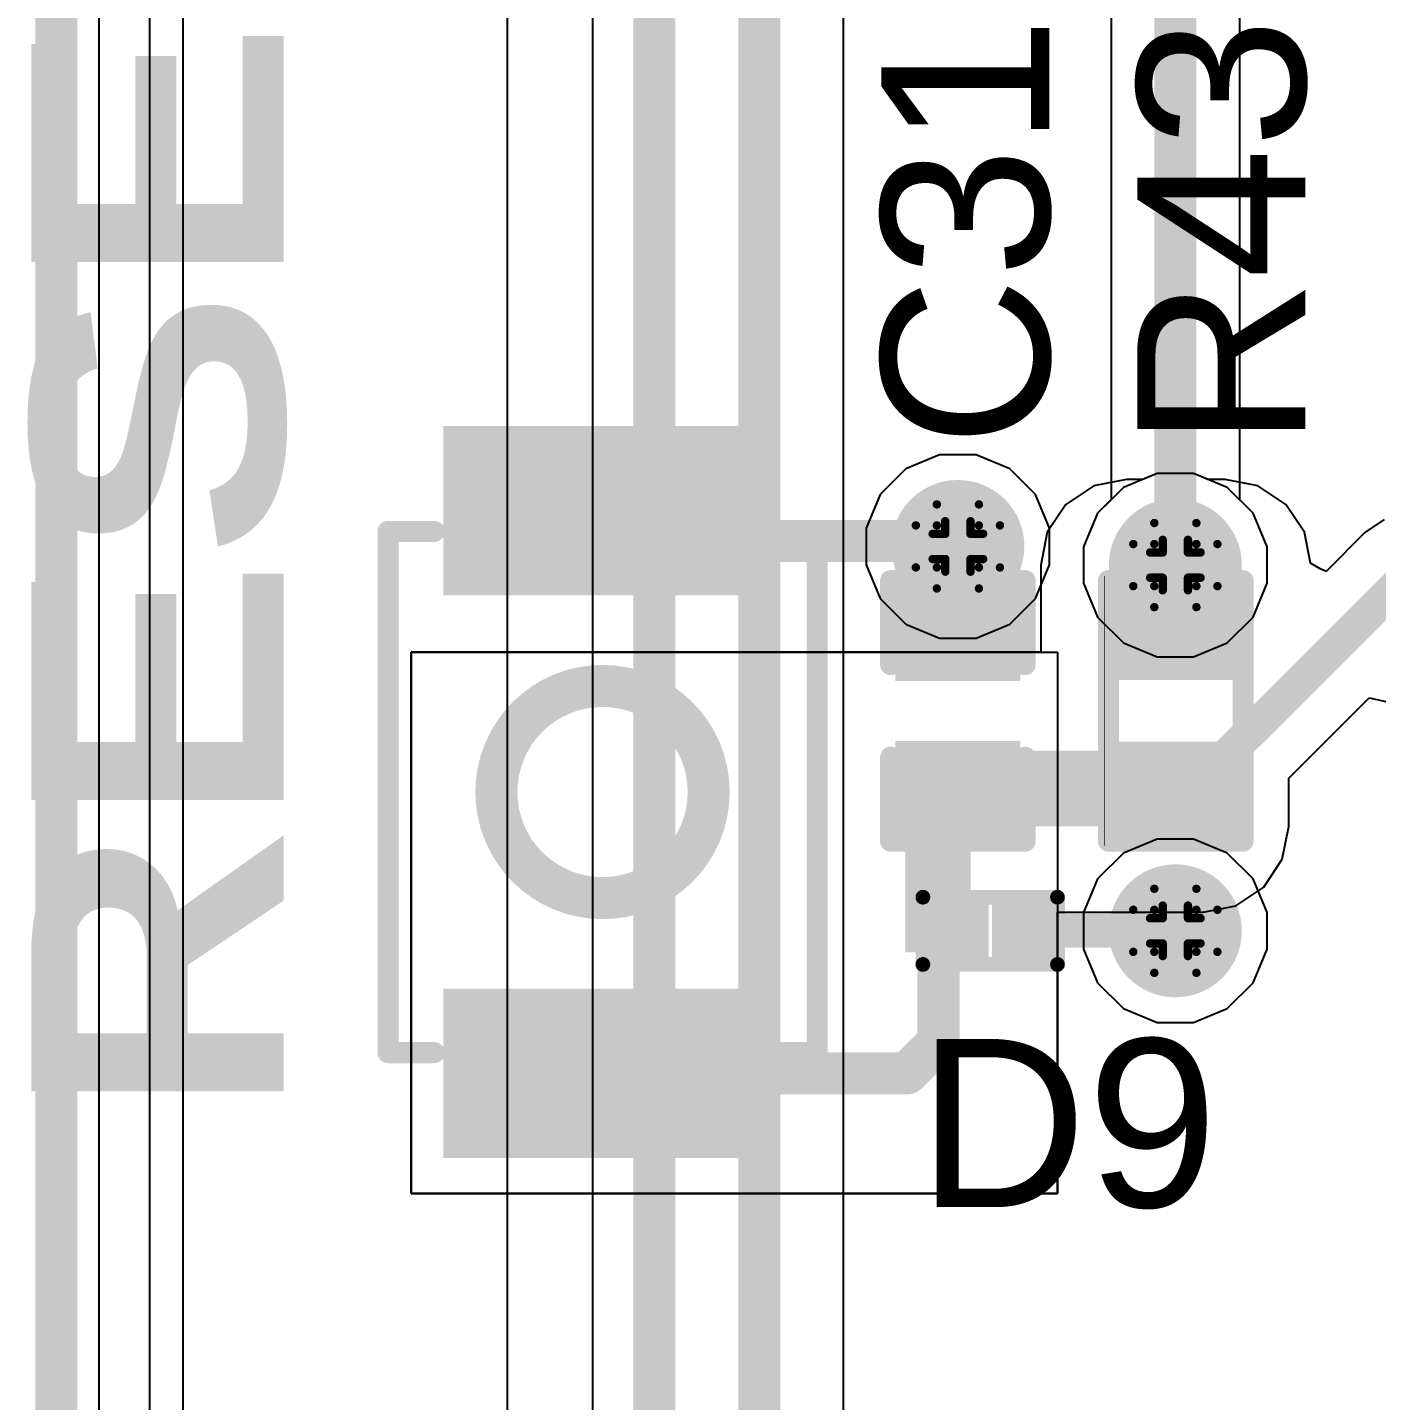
# Model space of a CAD drawing. Header units: inches. Extents: x -3 to 5259, y -3 to 5282.
# Drawn here: x -2.9 to 5.25, y 38.27 to 46.57 of the extents above; entities that cross this region are included whole.
import ezdxf

# ---------------------------------------------------------------- set-up
doc = ezdxf.new("R2010")
doc.units = ezdxf.units.IN
for name, color, linetype in [('Board Outline', 216, 'Continuous'), ('Bottom Layer', 5, 'Continuous'), ('Bottom Solder', 6, 'Continuous'), ('Drill Drawing', 1, 'Continuous'), ('Layer 1', 16, 'Continuous'), ('Layer 2', 76, 'Continuous'), ('Top Layer', 1, 'Continuous'), ('Top Overlay', 2, 'Continuous'), ('Top Paste', 8, 'Continuous'), ('Top Solder', 216, 'Continuous'), ('Via Holes', 16, 'Continuous')]:
    doc.layers.add(name, color=color, linetype=linetype)
doc.styles.add('Arial', font='', dxfattribs={"height": 0.2})
doc.styles.add('Arial Black_Bold', font='', dxfattribs={"height": 0.2})
doc.styles.get('Arial').set_extended_font_data('Arial')
doc.styles.get('Arial Black_Bold').set_extended_font_data('Arial Black', bold=True)

# ---------------------------------------------------------------- blocks, each defined once
blk = doc.blocks.new('B3U_1000P_33')
at = {"layer": 'Top Layer'}
for points in [[(-2.11, 0.86), (-1.29, 0.86), (-1.29, -0.86), (-2.11, -0.86)], [(1.29, 0.86), (2.11, 0.86), (2.11, -0.86), (1.29, -0.86)]]:
    blk.add_hatch(color=1, dxfattribs=at).paths.add_polyline_path(points)
at = {"layer": 'Top Paste'}
for points in [[(-2.11, 0.86), (-1.29, 0.86), (-1.29, -0.86), (-2.11, -0.86)], [(1.29, 0.86), (2.11, 0.86), (2.11, -0.86), (1.29, -0.86)]]:
    blk.add_hatch(color=8, dxfattribs=at).paths.add_polyline_path(points)
at = {"layer": 'Top Solder'}
for points in [[(-2.2116, 0.9616), (-1.1884, 0.9616), (-1.1884, -0.9616), (-2.2116, -0.9616)], [(1.1884, 0.9616), (2.2116, 0.9616), (2.2116, -0.9616), (1.1884, -0.9616)]]:
    blk.add_hatch(color=216, dxfattribs=at).paths.add_polyline_path(points)
at = {"layer": 'Top Overlay'}
for points in [[(-1.5748, 1.2954, 0.127, 0.127, 0), (-1.5748, 1.016, 0.127, 0.127, 0)], [(-1.5748, 1.2954, 0.127, 0.127, 0), (1.5748, 1.2954, 0.127, 0.127, 0)], [(1.5748, 1.2954, 0.127, 0.127, 0), (1.5748, 1.016, 0.127, 0.127, 0)], [(-1.5748, -1.016, 0.127, 0.127, 0), (-1.5748, -1.2954, 0.127, 0.127, 0)], [(1.5748, -1.016, 0.127, 0.127, 0), (1.5748, -1.2954, 0.127, 0.127, 0)], [(-1.5748, -1.2954, 0.127, 0.127, 0), (1.5748, -1.2954, 0.127, 0.127, 0)]]:
    blk.add_lwpolyline(points, format="xyseb", dxfattribs=at)
for points in [[(-1.6065, 1.2954, 0.0635, 0.0635, 1), (-1.5431, 1.2954, 0.0635, 0.0635, 1)], [(-1.6065, 1.2954, 0.0635, 0.0635, 1), (-1.5431, 1.2954, 0.0635, 0.0635, 1)], [(1.5431, 1.2954, 0.0635, 0.0635, 1), (1.6065, 1.2954, 0.0635, 0.0635, 1)], [(1.5431, 1.2954, 0.0635, 0.0635, 1), (1.6065, 1.2954, 0.0635, 0.0635, 1)], [(-1.6065, 1.016, 0.0635, 0.0635, 1), (-1.5431, 1.016, 0.0635, 0.0635, 1)], [(1.5431, 1.016, 0.0635, 0.0635, 1), (1.6066, 1.016, 0.0635, 0.0635, 1)], [(0.6411, 0, 0.254, 0.254, 1), (-0.6411, 0, 0.254, 0.254, 1)], [(-0.7046, 0, 0.127, 0.127, 1), (-0.5776, 0, 0.127, 0.127, 1)], [(0.5776, 0, 0.127, 0.127, 1), (0.7046, 0, 0.127, 0.127, 1)], [(-1.6065, -1.016, 0.0635, 0.0635, 1), (-1.5431, -1.016, 0.0635, 0.0635, 1)], [(1.5431, -1.016, 0.0635, 0.0635, 1), (1.6066, -1.016, 0.0635, 0.0635, 1)], [(-1.6065, -1.2954, 0.0635, 0.0635, 1), (-1.5431, -1.2954, 0.0635, 0.0635, 1)], [(-1.6065, -1.2954, 0.0635, 0.0635, 1), (-1.5431, -1.2954, 0.0635, 0.0635, 1)], [(1.5431, -1.2954, 0.0635, 0.0635, 1), (1.6065, -1.2954, 0.0635, 0.0635, 1)], [(1.5431, -1.2954, 0.0635, 0.0635, 1), (1.6065, -1.2954, 0.0635, 0.0635, 1)]]:
    blk.add_lwpolyline(points, format="xyseb", close=True, dxfattribs=at)
blk = doc.blocks.new('R___0402_117')
at = {"layer": 'Top Layer'}
for points in [[(-0.6985, -0.3175), (-0.6985, 0.3175), (-0.2413, 0.3175), (-0.2413, -0.3175)], [(0.2413, -0.3175), (0.2413, 0.3175), (0.6985, 0.3175), (0.6985, -0.3175)]]:
    blk.add_hatch(color=1, dxfattribs=at).paths.add_polyline_path(points)
at = {"layer": 'Top Paste'}
for points in [[(-0.6985, -0.3175), (-0.6985, 0.3175), (-0.2413, 0.3175), (-0.2413, -0.3175)], [(0.2413, -0.3175), (0.2413, 0.3175), (0.6985, 0.3175), (0.6985, -0.3175)]]:
    blk.add_hatch(color=8, dxfattribs=at).paths.add_polyline_path(points)
at = {"layer": 'Top Solder'}
for points in [[(-0.7535, -0.3725), (-0.7535, 0.3725), (-0.1863, 0.3725), (-0.1863, -0.3725)], [(0.1863, -0.3725), (0.1863, 0.3725), (0.7535, 0.3725), (0.7535, -0.3725)]]:
    blk.add_hatch(color=216, dxfattribs=at).paths.add_polyline_path(points)
at = {"layer": 'Top Overlay'}
for points in [[(0.7874, 0.4064, 0.127, 0.127, 0), (-0.7874, 0.4064, 0.127, 0.127, 0)], [(-0.7874, -0.4064, 0.127, 0.127, 0), (-0.7874, 0.4064, 0.127, 0.127, 0)], [(0.7874, -0.4064, 0.127, 0.127, 0), (0.7874, 0.4064, 0.127, 0.127, 0)], [(0.7874, -0.4064, 0.127, 0.127, 0), (-0.7874, -0.4064, 0.127, 0.127, 0)], [(0.8128, -0.4318, 0.00323, 0.00323, 0), (-0.8128, -0.4318, 0.00323, 0.00323, 0)]]:
    blk.add_lwpolyline(points, format="xyseb", dxfattribs=at)
for points in [[(-0.8191, 0.4064, 0.0635, 0.0635, 1), (-0.7556, 0.4064, 0.0635, 0.0635, 1)], [(-0.8191, 0.4064, 0.0635, 0.0635, 1), (-0.7556, 0.4064, 0.0635, 0.0635, 1)], [(0.7556, 0.4064, 0.0635, 0.0635, 1), (0.8191, 0.4064, 0.0635, 0.0635, 1)], [(0.7556, 0.4064, 0.0635, 0.0635, 1), (0.8191, 0.4064, 0.0635, 0.0635, 1)], [(-0.8191, -0.4064, 0.0635, 0.0635, 1), (-0.7556, -0.4064, 0.0635, 0.0635, 1)], [(-0.8191, -0.4064, 0.0635, 0.0635, 1), (-0.7556, -0.4064, 0.0635, 0.0635, 1)], [(0.7556, -0.4064, 0.0635, 0.0635, 1), (0.8191, -0.4064, 0.0635, 0.0635, 1)], [(0.7556, -0.4064, 0.0635, 0.0635, 1), (0.8191, -0.4064, 0.0635, 0.0635, 1)], [(-0.8136, -0.4318, 0.00161, 0.00161, 1), (-0.812, -0.4318, 0.00161, 0.00161, 1)], [(0.812, -0.4318, 0.00161, 0.00161, 1), (0.8136, -0.4318, 0.00161, 0.00161, 1)]]:
    blk.add_lwpolyline(points, format="xyseb", close=True, dxfattribs=at)
blk = doc.blocks.new('DFN_2_0_3_0_6__211')
at = {"layer": 'Top Layer'}
for points in [[(-0.33, -0.13), (-0.33, 0.13), (-0.06, 0.13), (-0.06, -0.13)], [(0.06, -0.13), (0.06, 0.13), (0.33, 0.13), (0.33, -0.13)]]:
    blk.add_hatch(color=1, dxfattribs=at).paths.add_polyline_path(points)
at = {"layer": 'Top Paste'}
for points in [[(-0.33, -0.13), (-0.33, 0.13), (-0.06, 0.13), (-0.06, -0.13)], [(0.06, -0.13), (0.06, 0.13), (0.33, 0.13), (0.33, -0.13)]]:
    blk.add_hatch(color=8, dxfattribs=at).paths.add_polyline_path(points)
at = {"layer": 'Top Solder'}
for points in [[(-0.38, -0.18), (-0.38, 0.18), (-0.01, 0.18), (-0.01, -0.18)], [(0.01, -0.18), (0.01, 0.18), (0.38, 0.18), (0.38, -0.18)]]:
    blk.add_hatch(color=216, dxfattribs=at).paths.add_polyline_path(points)
at = {"layer": 'Top Overlay'}
for points in [[(0.4064, 0.2032, 0.0889, 0.0889, 0), (-0.4064, 0.2032, 0.0889, 0.0889, 0)], [(-0.4064, 0.2032, 0.0889, 0.0889, 0), (-0.4064, -0.2032, 0.0889, 0.0889, 0)], [(0.4064, 0.2032, 0.0889, 0.0889, 0), (0.4064, -0.2032, 0.0889, 0.0889, 0)], [(0.4064, -0.2032, 0.0889, 0.0889, 0), (-0.4064, -0.2032, 0.0889, 0.0889, 0)]]:
    blk.add_lwpolyline(points, format="xyseb", dxfattribs=at)
for points in [[(-0.4286, 0.2032, 0.0445, 0.0445, 1), (-0.3842, 0.2032, 0.0445, 0.0445, 1)], [(-0.4286, 0.2032, 0.0445, 0.0445, 1), (-0.3842, 0.2032, 0.0445, 0.0445, 1)], [(0.3842, 0.2032, 0.0445, 0.0445, 1), (0.4286, 0.2032, 0.0445, 0.0445, 1)], [(0.3842, 0.2032, 0.0445, 0.0445, 1), (0.4286, 0.2032, 0.0445, 0.0445, 1)], [(-0.4286, -0.2032, 0.0445, 0.0445, 1), (-0.3842, -0.2032, 0.0445, 0.0445, 1)], [(-0.4286, -0.2032, 0.0445, 0.0445, 1), (-0.3842, -0.2032, 0.0445, 0.0445, 1)], [(0.3842, -0.2032, 0.0445, 0.0445, 1), (0.4286, -0.2032, 0.0445, 0.0445, 1)], [(0.3842, -0.2032, 0.0445, 0.0445, 1), (0.4286, -0.2032, 0.0445, 0.0445, 1)]]:
    blk.add_lwpolyline(points, format="xyseb", close=True, dxfattribs=at)
blk = doc.blocks.new('C___0402_252')
at = {"layer": 'Top Layer'}
for points in [[(-0.6985, -0.3175), (-0.6985, 0.3175), (-0.2413, 0.3175), (-0.2413, -0.3175)], [(0.2413, -0.3175), (0.2413, 0.3175), (0.6985, 0.3175), (0.6985, -0.3175)]]:
    blk.add_hatch(color=1, dxfattribs=at).paths.add_polyline_path(points)
at = {"layer": 'Top Paste'}
for points in [[(-0.6985, -0.3175), (-0.6985, 0.3175), (-0.2413, 0.3175), (-0.2413, -0.3175)], [(0.2413, -0.3175), (0.2413, 0.3175), (0.6985, 0.3175), (0.6985, -0.3175)]]:
    blk.add_hatch(color=8, dxfattribs=at).paths.add_polyline_path(points)
at = {"layer": 'Top Solder'}
for points in [[(-0.7585, -0.3775), (-0.7585, 0.3775), (-0.1813, 0.3775), (-0.1813, -0.3775)], [(0.1813, -0.3775), (0.1813, 0.3775), (0.7585, 0.3775), (0.7585, -0.3775)]]:
    blk.add_hatch(color=216, dxfattribs=at).paths.add_polyline_path(points)
at = {"layer": 'Top Overlay'}
for points in [[(-0.7874, -0.4064, 0.127, 0.127, 0), (-0.7874, 0.4064, 0.127, 0.127, 0)], [(-0.2794, 0.4064, 0.127, 0.127, 0), (-0.7874, 0.4064, 0.127, 0.127, 0)], [(0.7874, 0.4064, 0.127, 0.127, 0), (0.2794, 0.4064, 0.127, 0.127, 0)], [(0.7874, -0.4064, 0.127, 0.127, 0), (0.7874, 0.4064, 0.127, 0.127, 0)], [(-0.2794, -0.4064, 0.127, 0.127, 0), (-0.7874, -0.4064, 0.127, 0.127, 0)], [(0.7874, -0.4064, 0.127, 0.127, 0), (0.2794, -0.4064, 0.127, 0.127, 0)]]:
    blk.add_lwpolyline(points, format="xyseb", dxfattribs=at)
for points in [[(-0.8191, 0.4064, 0.0635, 0.0635, 1), (-0.7556, 0.4064, 0.0635, 0.0635, 1)], [(-0.8191, 0.4064, 0.0635, 0.0635, 1), (-0.7556, 0.4064, 0.0635, 0.0635, 1)], [(-0.3111, 0.4064, 0.0635, 0.0635, 1), (-0.2477, 0.4064, 0.0635, 0.0635, 1)], [(0.2477, 0.4064, 0.0635, 0.0635, 1), (0.3111, 0.4064, 0.0635, 0.0635, 1)], [(0.7556, 0.4064, 0.0635, 0.0635, 1), (0.8191, 0.4064, 0.0635, 0.0635, 1)], [(0.7556, 0.4064, 0.0635, 0.0635, 1), (0.8191, 0.4064, 0.0635, 0.0635, 1)], [(-0.8191, -0.4064, 0.0635, 0.0635, 1), (-0.7556, -0.4064, 0.0635, 0.0635, 1)], [(-0.8191, -0.4064, 0.0635, 0.0635, 1), (-0.7556, -0.4064, 0.0635, 0.0635, 1)], [(-0.3111, -0.4064, 0.0635, 0.0635, 1), (-0.2477, -0.4064, 0.0635, 0.0635, 1)], [(0.2477, -0.4064, 0.0635, 0.0635, 1), (0.3111, -0.4064, 0.0635, 0.0635, 1)], [(0.7556, -0.4064, 0.0635, 0.0635, 1), (0.8191, -0.4064, 0.0635, 0.0635, 1)], [(0.7556, -0.4064, 0.0635, 0.0635, 1), (0.8191, -0.4064, 0.0635, 0.0635, 1)]]:
    blk.add_lwpolyline(points, format="xyseb", close=True, dxfattribs=at)

msp = doc.modelspace()

# ---------------------------------------------------------------- hatches: boundary and pattern name
at = {"layer": 'Bottom Layer'}
h = msp.add_hatch(color=5, dxfattribs=at)
edge = h.paths.add_edge_path()
edge.add_arc((2.7229, 43.4321), 0.3, 0, 360)
h = msp.add_hatch(color=5, dxfattribs=at)
edge = h.paths.add_edge_path()
edge.add_arc((4.0361, 43.3194), 0.3, 0, 360)
h = msp.add_hatch(color=5, dxfattribs=at)
edge = h.paths.add_edge_path()
edge.add_arc((4.0361, 41.1095), 0.3, 0, 360)
at = {"layer": 'Bottom Solder'}
h = msp.add_hatch(color=6, dxfattribs=at)
edge = h.paths.add_edge_path()
edge.add_arc((2.7229, 43.4321), 0.4016, 0, 360)
h = msp.add_hatch(color=6, dxfattribs=at)
edge = h.paths.add_edge_path()
edge.add_arc((4.0361, 43.3194), 0.4016, 0, 360)
h = msp.add_hatch(color=6, dxfattribs=at)
edge = h.paths.add_edge_path()
edge.add_arc((4.0361, 41.1095), 0.4016, 0, 360)
at = {"layer": 'Layer 1'}
h = msp.add_hatch(color=16, dxfattribs=at)
edge = h.paths.add_edge_path()
edge.add_arc((2.7229, 43.4321), 0.3, 0, 360)
h = msp.add_hatch(color=16, dxfattribs=at)
edge = h.paths.add_edge_path()
edge.add_arc((4.0361, 43.3194), 0.3, 0, 360)
h = msp.add_hatch(color=16, dxfattribs=at)
edge = h.paths.add_edge_path()
edge.add_arc((4.0361, 41.1095), 0.3, 0, 360)
at = {"layer": 'Layer 2'}
h = msp.add_hatch(color=76, dxfattribs=at)
edge = h.paths.add_edge_path()
edge.add_arc((2.7229, 43.4321), 0.3, 0, 360)
h = msp.add_hatch(color=76, dxfattribs=at)
edge = h.paths.add_edge_path()
edge.add_arc((4.0361, 43.3194), 0.3, 0, 360)
h = msp.add_hatch(color=76, dxfattribs=at)
edge = h.paths.add_edge_path()
edge.add_arc((4.0361, 41.1095), 0.3, 0, 360)
at = {"layer": 'Top Layer'}
h = msp.add_hatch(color=1, dxfattribs=at)
edge = h.paths.add_edge_path()
edge.add_arc((2.7229, 43.4321), 0.3, 0, 360)
h = msp.add_hatch(color=1, dxfattribs=at)
edge = h.paths.add_edge_path()
edge.add_arc((4.0361, 43.3194), 0.3, 0, 360)
for points in [[(2.4222, 42.9073), (3.0243, 42.9073), (3.0243, 43.4321), (2.4222, 43.4321)], [(3.7412, 42.7946), (4.3366, 42.7946), (4.3366, 43.3194), (3.7412, 43.3194)], [(2.4054, 40.9795), (2.7937, 40.9795), (2.7937, 42.1972), (2.4054, 42.1972)], [(2.4054, 41.74), (4.2037, 41.74), (4.2037, 42.1972), (2.4054, 42.1972)]]:
    msp.add_hatch(color=1, dxfattribs=at).paths.add_polyline_path(points)
h = msp.add_hatch(color=1, dxfattribs=at)
edge = h.paths.add_edge_path()
edge.add_arc((4.0361, 41.1095), 0.3, 0, 360)
at = {"layer": 'Top Solder'}
h = msp.add_hatch(color=216, dxfattribs=at)
edge = h.paths.add_edge_path()
edge.add_arc((2.7229, 43.4321), 0.4016, 0, 360)
h = msp.add_hatch(color=216, dxfattribs=at)
edge = h.paths.add_edge_path()
edge.add_arc((4.0361, 43.3194), 0.4016, 0, 360)
h = msp.add_hatch(color=216, dxfattribs=at)
edge = h.paths.add_edge_path()
edge.add_arc((4.0361, 41.1095), 0.4016, 0, 360)
at = {"layer": 'Via Holes'}
h = msp.add_hatch(color=7, dxfattribs=at)
edge = h.paths.add_edge_path()
edge.add_arc((2.7229, 43.4321), 0.15, 0, 360)
h = msp.add_hatch(color=7, dxfattribs=at)
edge = h.paths.add_edge_path()
edge.add_arc((4.0361, 43.3194), 0.15, 0, 360)
h = msp.add_hatch(color=7, dxfattribs=at)
edge = h.paths.add_edge_path()
edge.add_arc((4.0361, 41.1095), 0.15, 0, 360)

# ---------------------------------------------------------------- linework, layer by layer
at = {"layer": 'Board Outline'}
msp.add_lwpolyline([(-2.7223, -2.7223, 0.254, 0.254, 0), (-2.7223, 107.2777, 0.254, 0.254, 0)], format="xyseb", dxfattribs=at)
at = {"layer": 'Bottom Layer'}
for p, q in [((2.032, 34.4327), (2.032, 71.5147)), ((3.6477, 58.4603), (3.6477, 43.7144)), ((4.4246, 43.7144), (4.4246, 53.3741)), ((2.6127, 43.9861), (2.4091, 43.9018)), ((2.8331, 43.9861), (2.6127, 43.9861)), ((3.0367, 43.9018), (2.8331, 43.9861)), ((2.4091, 43.9018), (2.2532, 43.746)), ((3.1925, 43.746), (3.0367, 43.9018)), ((2.2532, 43.746), (2.1689, 43.5423)), ((3.2769, 43.5423), (3.1925, 43.746)), ((3.6477, 43.7144), (3.5665, 43.6332)), ((4.5058, 43.6332), (4.4246, 43.7144)), ((3.5665, 43.6332), (3.4821, 43.4296)), ((4.5901, 43.4296), (4.5058, 43.6332)), ((2.1689, 43.5423), (2.1689, 43.3219)), ((3.2769, 43.3219), (3.2769, 43.5423)), ((3.4821, 43.4296), (3.4821, 43.2092)), ((4.5901, 43.2092), (4.5901, 43.4296)), ((2.1689, 43.3219), (2.2532, 43.1183)), ((3.1925, 43.1183), (3.2769, 43.3219)), ((3.4821, 43.2092), (3.5665, 43.0056)), ((4.5058, 43.0056), (4.5901, 43.2092)), ((2.2532, 43.1183), (2.4091, 42.9625)), ((3.0367, 42.9625), (3.1925, 43.1183)), ((3.5665, 43.0056), (3.7223, 42.8498)), ((4.35, 42.8498), (4.5058, 43.0056)), ((2.4091, 42.9625), (2.6127, 42.8781)), ((2.8331, 42.8781), (3.0367, 42.9625)), ((2.6127, 42.8781), (2.8331, 42.8781)), ((3.7223, 42.8498), (3.9259, 42.7654)), ((4.1463, 42.7654), (4.35, 42.8498)), ((3.9259, 42.7654), (4.1463, 42.7654)), ((3.9259, 41.6635), (3.7223, 41.5791)), ((4.1463, 41.6635), (3.9259, 41.6635)), ((4.35, 41.5791), (4.1463, 41.6635)), ((3.7223, 41.5791), (3.5665, 41.4233)), ((4.5058, 41.4233), (4.35, 41.5791)), ((3.5665, 41.4233), (3.4821, 41.2197)), ((4.5901, 41.2197), (4.5058, 41.4233)), ((3.4821, 41.2197), (3.4821, 40.9993)), ((4.5901, 40.9993), (4.5901, 41.2197)), ((3.4821, 40.9993), (3.5665, 40.7957)), ((4.5058, 40.7957), (4.5901, 40.9993)), ((3.5665, 40.7957), (3.7223, 40.6398)), ((4.35, 40.6398), (4.5058, 40.7957)), ((3.7223, 40.6398), (3.9259, 40.5555)), ((4.1463, 40.5555), (4.35, 40.6398)), ((3.9259, 40.5555), (4.1463, 40.5555))]:
    msp.add_line(p, q, dxfattribs=at)
for points in [[(0.889, 34.2891, 0.254, 0.254, 0), (0.889, 73.7106, 0.254, 0.254, 0)], [(1.524, 34.3913, 0.254, 0.254, 0), (1.524, 71.5561, 0.254, 0.254, 0)], [(4.0361, 43.3194, 0.254, 0.254, 0), (4.0361, 58.4603, 0.254, 0.254, 0)]]:
    msp.add_lwpolyline(points, format="xyseb", dxfattribs=at)
msp.add_lwpolyline([(3.9726, 43.3194, 0.127, 0.127, 1), (4.0996, 43.3194, 0.127, 0.127, 1)], format="xyseb", close=True, dxfattribs=at)
at = {"layer": 'Drill Drawing'}
for points in [[(2.5959, 43.5591, 0.0508, 0.0508, 0), (2.5959, 43.6861, 0.0508, 0.0508, 0)], [(2.5959, 43.6861, 0.0508, 0.0508, 0), (2.8499, 43.6861, 0.0508, 0.0508, 0)], [(2.8499, 43.5591, 0.0508, 0.0508, 0), (2.8499, 43.6861, 0.0508, 0.0508, 0)], [(2.4689, 43.3051, 0.0508, 0.0508, 0), (2.4689, 43.5591, 0.0508, 0.0508, 0)], [(2.4689, 43.5591, 0.0508, 0.0508, 0), (2.5959, 43.5591, 0.0508, 0.0508, 0)], [(2.6467, 43.5083, 0.0508, 0.0508, 0), (2.6467, 43.5845, 0.0508, 0.0508, 0)], [(2.6467, 43.5845, 0.0508, 0.0508, 0), (2.7991, 43.5845, 0.0508, 0.0508, 0)], [(2.7991, 43.5083, 0.0508, 0.0508, 0), (2.7991, 43.5845, 0.0508, 0.0508, 0)], [(2.8499, 43.5591, 0.0508, 0.0508, 0), (2.9769, 43.5591, 0.0508, 0.0508, 0)], [(2.9769, 43.3051, 0.0508, 0.0508, 0), (2.9769, 43.5591, 0.0508, 0.0508, 0)], [(3.9091, 43.4464, 0.0508, 0.0508, 0), (3.9091, 43.5734, 0.0508, 0.0508, 0)], [(3.9091, 43.5734, 0.0508, 0.0508, 0), (4.1631, 43.5734, 0.0508, 0.0508, 0)], [(4.1631, 43.4464, 0.0508, 0.0508, 0), (4.1631, 43.5734, 0.0508, 0.0508, 0)], [(2.5705, 43.3559, 0.0508, 0.0508, 0), (2.5705, 43.5083, 0.0508, 0.0508, 0)], [(2.5705, 43.5083, 0.0508, 0.0508, 0), (2.6467, 43.5083, 0.0508, 0.0508, 0)], [(2.7991, 43.5083, 0.0508, 0.0508, 0), (2.8753, 43.5083, 0.0508, 0.0508, 0)], [(2.8753, 43.3559, 0.0508, 0.0508, 0), (2.8753, 43.5083, 0.0508, 0.0508, 0)], [(3.9599, 43.3956, 0.0508, 0.0508, 0), (3.9599, 43.4718, 0.0508, 0.0508, 0)], [(3.9599, 43.4718, 0.0508, 0.0508, 0), (4.1123, 43.4718, 0.0508, 0.0508, 0)], [(4.1123, 43.3956, 0.0508, 0.0508, 0), (4.1123, 43.4718, 0.0508, 0.0508, 0)], [(3.7821, 43.1924, 0.0508, 0.0508, 0), (3.7821, 43.4464, 0.0508, 0.0508, 0)], [(3.7821, 43.4464, 0.0508, 0.0508, 0), (3.9091, 43.4464, 0.0508, 0.0508, 0)], [(3.8837, 43.2432, 0.0508, 0.0508, 0), (3.8837, 43.3956, 0.0508, 0.0508, 0)], [(3.8837, 43.3956, 0.0508, 0.0508, 0), (3.9599, 43.3956, 0.0508, 0.0508, 0)], [(4.1123, 43.3956, 0.0508, 0.0508, 0), (4.1885, 43.3956, 0.0508, 0.0508, 0)], [(4.1631, 43.4464, 0.0508, 0.0508, 0), (4.2901, 43.4464, 0.0508, 0.0508, 0)], [(4.1885, 43.2432, 0.0508, 0.0508, 0), (4.1885, 43.3956, 0.0508, 0.0508, 0)], [(4.2901, 43.1924, 0.0508, 0.0508, 0), (4.2901, 43.4464, 0.0508, 0.0508, 0)], [(2.4689, 43.3051, 0.0508, 0.0508, 0), (2.5959, 43.3051, 0.0508, 0.0508, 0)], [(2.5705, 43.3559, 0.0508, 0.0508, 0), (2.6467, 43.3559, 0.0508, 0.0508, 0)], [(2.5959, 43.1781, 0.0508, 0.0508, 0), (2.5959, 43.3051, 0.0508, 0.0508, 0)], [(2.6467, 43.2797, 0.0508, 0.0508, 0), (2.6467, 43.3559, 0.0508, 0.0508, 0)], [(2.7991, 43.3559, 0.0508, 0.0508, 0), (2.8753, 43.3559, 0.0508, 0.0508, 0)], [(2.7991, 43.2797, 0.0508, 0.0508, 0), (2.7991, 43.3559, 0.0508, 0.0508, 0)], [(2.8499, 43.3051, 0.0508, 0.0508, 0), (2.9769, 43.3051, 0.0508, 0.0508, 0)], [(2.8499, 43.1781, 0.0508, 0.0508, 0), (2.8499, 43.3051, 0.0508, 0.0508, 0)], [(2.6467, 43.2797, 0.0508, 0.0508, 0), (2.7991, 43.2797, 0.0508, 0.0508, 0)], [(3.8837, 43.2432, 0.0508, 0.0508, 0), (3.9599, 43.2432, 0.0508, 0.0508, 0)], [(3.9599, 43.167, 0.0508, 0.0508, 0), (3.9599, 43.2432, 0.0508, 0.0508, 0)], [(4.1123, 43.2432, 0.0508, 0.0508, 0), (4.1885, 43.2432, 0.0508, 0.0508, 0)], [(4.1123, 43.167, 0.0508, 0.0508, 0), (4.1123, 43.2432, 0.0508, 0.0508, 0)], [(2.5959, 43.1781, 0.0508, 0.0508, 0), (2.8499, 43.1781, 0.0508, 0.0508, 0)], [(3.7821, 43.1924, 0.0508, 0.0508, 0), (3.9091, 43.1924, 0.0508, 0.0508, 0)], [(3.9091, 43.0654, 0.0508, 0.0508, 0), (3.9091, 43.1924, 0.0508, 0.0508, 0)], [(3.9599, 43.167, 0.0508, 0.0508, 0), (4.1123, 43.167, 0.0508, 0.0508, 0)], [(4.1631, 43.1924, 0.0508, 0.0508, 0), (4.2901, 43.1924, 0.0508, 0.0508, 0)], [(4.1631, 43.0654, 0.0508, 0.0508, 0), (4.1631, 43.1924, 0.0508, 0.0508, 0)], [(3.9091, 43.0654, 0.0508, 0.0508, 0), (4.1631, 43.0654, 0.0508, 0.0508, 0)], [(3.9091, 41.2365, 0.0508, 0.0508, 0), (3.9091, 41.3635, 0.0508, 0.0508, 0)], [(3.9091, 41.3635, 0.0508, 0.0508, 0), (4.1631, 41.3635, 0.0508, 0.0508, 0)], [(4.1631, 41.2365, 0.0508, 0.0508, 0), (4.1631, 41.3635, 0.0508, 0.0508, 0)], [(3.7821, 40.9825, 0.0508, 0.0508, 0), (3.7821, 41.2365, 0.0508, 0.0508, 0)], [(3.7821, 41.2365, 0.0508, 0.0508, 0), (3.9091, 41.2365, 0.0508, 0.0508, 0)], [(3.9599, 41.1857, 0.0508, 0.0508, 0), (3.9599, 41.2619, 0.0508, 0.0508, 0)], [(3.9599, 41.2619, 0.0508, 0.0508, 0), (4.1123, 41.2619, 0.0508, 0.0508, 0)], [(4.1123, 41.1857, 0.0508, 0.0508, 0), (4.1123, 41.2619, 0.0508, 0.0508, 0)], [(4.1631, 41.2365, 0.0508, 0.0508, 0), (4.2901, 41.2365, 0.0508, 0.0508, 0)], [(4.2901, 40.9825, 0.0508, 0.0508, 0), (4.2901, 41.2365, 0.0508, 0.0508, 0)], [(3.8837, 41.0333, 0.0508, 0.0508, 0), (3.8837, 41.1857, 0.0508, 0.0508, 0)], [(3.8837, 41.1857, 0.0508, 0.0508, 0), (3.9599, 41.1857, 0.0508, 0.0508, 0)], [(4.1123, 41.1857, 0.0508, 0.0508, 0), (4.1885, 41.1857, 0.0508, 0.0508, 0)], [(4.1885, 41.0333, 0.0508, 0.0508, 0), (4.1885, 41.1857, 0.0508, 0.0508, 0)], [(3.7821, 40.9825, 0.0508, 0.0508, 0), (3.9091, 40.9825, 0.0508, 0.0508, 0)], [(3.8837, 41.0333, 0.0508, 0.0508, 0), (3.9599, 41.0333, 0.0508, 0.0508, 0)], [(3.9091, 40.8555, 0.0508, 0.0508, 0), (3.9091, 40.9825, 0.0508, 0.0508, 0)], [(3.9599, 40.9571, 0.0508, 0.0508, 0), (3.9599, 41.0333, 0.0508, 0.0508, 0)], [(4.1123, 41.0333, 0.0508, 0.0508, 0), (4.1885, 41.0333, 0.0508, 0.0508, 0)], [(4.1123, 40.9571, 0.0508, 0.0508, 0), (4.1123, 41.0333, 0.0508, 0.0508, 0)], [(4.1631, 40.9825, 0.0508, 0.0508, 0), (4.2901, 40.9825, 0.0508, 0.0508, 0)], [(4.1631, 40.8555, 0.0508, 0.0508, 0), (4.1631, 40.9825, 0.0508, 0.0508, 0)], [(3.9599, 40.9571, 0.0508, 0.0508, 0), (4.1123, 40.9571, 0.0508, 0.0508, 0)], [(3.9091, 40.8555, 0.0508, 0.0508, 0), (4.1631, 40.8555, 0.0508, 0.0508, 0)]]:
    msp.add_lwpolyline(points, format="xyseb", dxfattribs=at)
for points in [[(2.5832, 43.6861, 0.0254, 0.0254, 1), (2.6086, 43.6861, 0.0254, 0.0254, 1)], [(2.5832, 43.6861, 0.0254, 0.0254, 1), (2.6086, 43.6861, 0.0254, 0.0254, 1)], [(2.8372, 43.6861, 0.0254, 0.0254, 1), (2.8626, 43.6861, 0.0254, 0.0254, 1)], [(2.8372, 43.6861, 0.0254, 0.0254, 1), (2.8626, 43.6861, 0.0254, 0.0254, 1)], [(2.4562, 43.5591, 0.0254, 0.0254, 1), (2.4816, 43.5591, 0.0254, 0.0254, 1)], [(2.4562, 43.5591, 0.0254, 0.0254, 1), (2.4816, 43.5591, 0.0254, 0.0254, 1)], [(2.5832, 43.5591, 0.0254, 0.0254, 1), (2.6086, 43.5591, 0.0254, 0.0254, 1)], [(2.5832, 43.5591, 0.0254, 0.0254, 1), (2.6086, 43.5591, 0.0254, 0.0254, 1)], [(2.634, 43.5845, 0.0254, 0.0254, 1), (2.6594, 43.5845, 0.0254, 0.0254, 1)], [(2.634, 43.5845, 0.0254, 0.0254, 1), (2.6594, 43.5845, 0.0254, 0.0254, 1)], [(2.7864, 43.5845, 0.0254, 0.0254, 1), (2.8118, 43.5845, 0.0254, 0.0254, 1)], [(2.7864, 43.5845, 0.0254, 0.0254, 1), (2.8118, 43.5845, 0.0254, 0.0254, 1)], [(2.8372, 43.5591, 0.0254, 0.0254, 1), (2.8626, 43.5591, 0.0254, 0.0254, 1)], [(2.8372, 43.5591, 0.0254, 0.0254, 1), (2.8626, 43.5591, 0.0254, 0.0254, 1)], [(2.9642, 43.5591, 0.0254, 0.0254, 1), (2.9896, 43.5591, 0.0254, 0.0254, 1)], [(2.9642, 43.5591, 0.0254, 0.0254, 1), (2.9896, 43.5591, 0.0254, 0.0254, 1)], [(3.8964, 43.5734, 0.0254, 0.0254, 1), (3.9218, 43.5734, 0.0254, 0.0254, 1)], [(3.8964, 43.5734, 0.0254, 0.0254, 1), (3.9218, 43.5734, 0.0254, 0.0254, 1)], [(4.1504, 43.5734, 0.0254, 0.0254, 1), (4.1758, 43.5734, 0.0254, 0.0254, 1)], [(4.1504, 43.5734, 0.0254, 0.0254, 1), (4.1758, 43.5734, 0.0254, 0.0254, 1)], [(2.5578, 43.5083, 0.0254, 0.0254, 1), (2.5832, 43.5083, 0.0254, 0.0254, 1)], [(2.5578, 43.5083, 0.0254, 0.0254, 1), (2.5832, 43.5083, 0.0254, 0.0254, 1)], [(2.634, 43.5083, 0.0254, 0.0254, 1), (2.6594, 43.5083, 0.0254, 0.0254, 1)], [(2.634, 43.5083, 0.0254, 0.0254, 1), (2.6594, 43.5083, 0.0254, 0.0254, 1)], [(2.7864, 43.5083, 0.0254, 0.0254, 1), (2.8118, 43.5083, 0.0254, 0.0254, 1)], [(2.7864, 43.5083, 0.0254, 0.0254, 1), (2.8118, 43.5083, 0.0254, 0.0254, 1)], [(2.8626, 43.5083, 0.0254, 0.0254, 1), (2.888, 43.5083, 0.0254, 0.0254, 1)], [(2.8626, 43.5083, 0.0254, 0.0254, 1), (2.888, 43.5083, 0.0254, 0.0254, 1)], [(3.9472, 43.4718, 0.0254, 0.0254, 1), (3.9726, 43.4718, 0.0254, 0.0254, 1)], [(3.9472, 43.4718, 0.0254, 0.0254, 1), (3.9726, 43.4718, 0.0254, 0.0254, 1)], [(4.0996, 43.4718, 0.0254, 0.0254, 1), (4.125, 43.4718, 0.0254, 0.0254, 1)], [(4.0996, 43.4718, 0.0254, 0.0254, 1), (4.125, 43.4718, 0.0254, 0.0254, 1)], [(3.7694, 43.4464, 0.0254, 0.0254, 1), (3.7948, 43.4464, 0.0254, 0.0254, 1)], [(3.7694, 43.4464, 0.0254, 0.0254, 1), (3.7948, 43.4464, 0.0254, 0.0254, 1)], [(3.871, 43.3956, 0.0254, 0.0254, 1), (3.8964, 43.3956, 0.0254, 0.0254, 1)], [(3.871, 43.3956, 0.0254, 0.0254, 1), (3.8964, 43.3956, 0.0254, 0.0254, 1)], [(3.8964, 43.4464, 0.0254, 0.0254, 1), (3.9218, 43.4464, 0.0254, 0.0254, 1)], [(3.8964, 43.4464, 0.0254, 0.0254, 1), (3.9218, 43.4464, 0.0254, 0.0254, 1)], [(3.9472, 43.3956, 0.0254, 0.0254, 1), (3.9726, 43.3956, 0.0254, 0.0254, 1)], [(3.9472, 43.3956, 0.0254, 0.0254, 1), (3.9726, 43.3956, 0.0254, 0.0254, 1)], [(4.0996, 43.3956, 0.0254, 0.0254, 1), (4.125, 43.3956, 0.0254, 0.0254, 1)], [(4.0996, 43.3956, 0.0254, 0.0254, 1), (4.125, 43.3956, 0.0254, 0.0254, 1)], [(4.1504, 43.4464, 0.0254, 0.0254, 1), (4.1758, 43.4464, 0.0254, 0.0254, 1)], [(4.1504, 43.4464, 0.0254, 0.0254, 1), (4.1758, 43.4464, 0.0254, 0.0254, 1)], [(4.1758, 43.3956, 0.0254, 0.0254, 1), (4.2012, 43.3956, 0.0254, 0.0254, 1)], [(4.1758, 43.3956, 0.0254, 0.0254, 1), (4.2012, 43.3956, 0.0254, 0.0254, 1)], [(4.2774, 43.4464, 0.0254, 0.0254, 1), (4.3028, 43.4464, 0.0254, 0.0254, 1)], [(4.2774, 43.4464, 0.0254, 0.0254, 1), (4.3028, 43.4464, 0.0254, 0.0254, 1)], [(2.4562, 43.3051, 0.0254, 0.0254, 1), (2.4816, 43.3051, 0.0254, 0.0254, 1)], [(2.4562, 43.3051, 0.0254, 0.0254, 1), (2.4816, 43.3051, 0.0254, 0.0254, 1)], [(2.5578, 43.3559, 0.0254, 0.0254, 1), (2.5832, 43.3559, 0.0254, 0.0254, 1)], [(2.5578, 43.3559, 0.0254, 0.0254, 1), (2.5832, 43.3559, 0.0254, 0.0254, 1)], [(2.5832, 43.3051, 0.0254, 0.0254, 1), (2.6086, 43.3051, 0.0254, 0.0254, 1)], [(2.5832, 43.3051, 0.0254, 0.0254, 1), (2.6086, 43.3051, 0.0254, 0.0254, 1)], [(2.634, 43.3559, 0.0254, 0.0254, 1), (2.6594, 43.3559, 0.0254, 0.0254, 1)], [(2.634, 43.3559, 0.0254, 0.0254, 1), (2.6594, 43.3559, 0.0254, 0.0254, 1)], [(2.7864, 43.3559, 0.0254, 0.0254, 1), (2.8118, 43.3559, 0.0254, 0.0254, 1)], [(2.7864, 43.3559, 0.0254, 0.0254, 1), (2.8118, 43.3559, 0.0254, 0.0254, 1)], [(2.8372, 43.3051, 0.0254, 0.0254, 1), (2.8626, 43.3051, 0.0254, 0.0254, 1)], [(2.8372, 43.3051, 0.0254, 0.0254, 1), (2.8626, 43.3051, 0.0254, 0.0254, 1)], [(2.8626, 43.3559, 0.0254, 0.0254, 1), (2.888, 43.3559, 0.0254, 0.0254, 1)], [(2.8626, 43.3559, 0.0254, 0.0254, 1), (2.888, 43.3559, 0.0254, 0.0254, 1)], [(2.9642, 43.3051, 0.0254, 0.0254, 1), (2.9896, 43.3051, 0.0254, 0.0254, 1)], [(2.9642, 43.3051, 0.0254, 0.0254, 1), (2.9896, 43.3051, 0.0254, 0.0254, 1)], [(2.634, 43.2797, 0.0254, 0.0254, 1), (2.6594, 43.2797, 0.0254, 0.0254, 1)], [(2.634, 43.2797, 0.0254, 0.0254, 1), (2.6594, 43.2797, 0.0254, 0.0254, 1)], [(2.7864, 43.2797, 0.0254, 0.0254, 1), (2.8118, 43.2797, 0.0254, 0.0254, 1)], [(2.7864, 43.2797, 0.0254, 0.0254, 1), (2.8118, 43.2797, 0.0254, 0.0254, 1)], [(3.871, 43.2432, 0.0254, 0.0254, 1), (3.8964, 43.2432, 0.0254, 0.0254, 1)], [(3.871, 43.2432, 0.0254, 0.0254, 1), (3.8964, 43.2432, 0.0254, 0.0254, 1)], [(3.9472, 43.2432, 0.0254, 0.0254, 1), (3.9726, 43.2432, 0.0254, 0.0254, 1)], [(3.9472, 43.2432, 0.0254, 0.0254, 1), (3.9726, 43.2432, 0.0254, 0.0254, 1)], [(4.0996, 43.2432, 0.0254, 0.0254, 1), (4.125, 43.2432, 0.0254, 0.0254, 1)], [(4.0996, 43.2432, 0.0254, 0.0254, 1), (4.125, 43.2432, 0.0254, 0.0254, 1)], [(4.1758, 43.2432, 0.0254, 0.0254, 1), (4.2012, 43.2432, 0.0254, 0.0254, 1)], [(4.1758, 43.2432, 0.0254, 0.0254, 1), (4.2012, 43.2432, 0.0254, 0.0254, 1)], [(2.5832, 43.1781, 0.0254, 0.0254, 1), (2.6086, 43.1781, 0.0254, 0.0254, 1)], [(2.5832, 43.1781, 0.0254, 0.0254, 1), (2.6086, 43.1781, 0.0254, 0.0254, 1)], [(2.8372, 43.1781, 0.0254, 0.0254, 1), (2.8626, 43.1781, 0.0254, 0.0254, 1)], [(2.8372, 43.1781, 0.0254, 0.0254, 1), (2.8626, 43.1781, 0.0254, 0.0254, 1)], [(3.7694, 43.1924, 0.0254, 0.0254, 1), (3.7948, 43.1924, 0.0254, 0.0254, 1)], [(3.7694, 43.1924, 0.0254, 0.0254, 1), (3.7948, 43.1924, 0.0254, 0.0254, 1)], [(3.8964, 43.1924, 0.0254, 0.0254, 1), (3.9218, 43.1924, 0.0254, 0.0254, 1)], [(3.8964, 43.1924, 0.0254, 0.0254, 1), (3.9218, 43.1924, 0.0254, 0.0254, 1)], [(3.9472, 43.167, 0.0254, 0.0254, 1), (3.9726, 43.167, 0.0254, 0.0254, 1)], [(3.9472, 43.167, 0.0254, 0.0254, 1), (3.9726, 43.167, 0.0254, 0.0254, 1)], [(4.0996, 43.167, 0.0254, 0.0254, 1), (4.125, 43.167, 0.0254, 0.0254, 1)], [(4.0996, 43.167, 0.0254, 0.0254, 1), (4.125, 43.167, 0.0254, 0.0254, 1)], [(4.1504, 43.1924, 0.0254, 0.0254, 1), (4.1758, 43.1924, 0.0254, 0.0254, 1)], [(4.1504, 43.1924, 0.0254, 0.0254, 1), (4.1758, 43.1924, 0.0254, 0.0254, 1)], [(4.2774, 43.1924, 0.0254, 0.0254, 1), (4.3028, 43.1924, 0.0254, 0.0254, 1)], [(4.2774, 43.1924, 0.0254, 0.0254, 1), (4.3028, 43.1924, 0.0254, 0.0254, 1)], [(3.8964, 43.0654, 0.0254, 0.0254, 1), (3.9218, 43.0654, 0.0254, 0.0254, 1)], [(3.8964, 43.0654, 0.0254, 0.0254, 1), (3.9218, 43.0654, 0.0254, 0.0254, 1)], [(4.1504, 43.0654, 0.0254, 0.0254, 1), (4.1758, 43.0654, 0.0254, 0.0254, 1)], [(4.1504, 43.0654, 0.0254, 0.0254, 1), (4.1758, 43.0654, 0.0254, 0.0254, 1)], [(3.8964, 41.3635, 0.0254, 0.0254, 1), (3.9218, 41.3635, 0.0254, 0.0254, 1)], [(3.8964, 41.3635, 0.0254, 0.0254, 1), (3.9218, 41.3635, 0.0254, 0.0254, 1)], [(4.1504, 41.3635, 0.0254, 0.0254, 1), (4.1758, 41.3635, 0.0254, 0.0254, 1)], [(4.1504, 41.3635, 0.0254, 0.0254, 1), (4.1758, 41.3635, 0.0254, 0.0254, 1)], [(3.7694, 41.2365, 0.0254, 0.0254, 1), (3.7948, 41.2365, 0.0254, 0.0254, 1)], [(3.7694, 41.2365, 0.0254, 0.0254, 1), (3.7948, 41.2365, 0.0254, 0.0254, 1)], [(3.8964, 41.2365, 0.0254, 0.0254, 1), (3.9218, 41.2365, 0.0254, 0.0254, 1)], [(3.8964, 41.2365, 0.0254, 0.0254, 1), (3.9218, 41.2365, 0.0254, 0.0254, 1)], [(3.9472, 41.2619, 0.0254, 0.0254, 1), (3.9726, 41.2619, 0.0254, 0.0254, 1)], [(3.9472, 41.2619, 0.0254, 0.0254, 1), (3.9726, 41.2619, 0.0254, 0.0254, 1)], [(4.0996, 41.2619, 0.0254, 0.0254, 1), (4.125, 41.2619, 0.0254, 0.0254, 1)], [(4.0996, 41.2619, 0.0254, 0.0254, 1), (4.125, 41.2619, 0.0254, 0.0254, 1)], [(4.1504, 41.2365, 0.0254, 0.0254, 1), (4.1758, 41.2365, 0.0254, 0.0254, 1)], [(4.1504, 41.2365, 0.0254, 0.0254, 1), (4.1758, 41.2365, 0.0254, 0.0254, 1)], [(4.2774, 41.2365, 0.0254, 0.0254, 1), (4.3028, 41.2365, 0.0254, 0.0254, 1)], [(4.2774, 41.2365, 0.0254, 0.0254, 1), (4.3028, 41.2365, 0.0254, 0.0254, 1)], [(3.871, 41.1857, 0.0254, 0.0254, 1), (3.8964, 41.1857, 0.0254, 0.0254, 1)], [(3.871, 41.1857, 0.0254, 0.0254, 1), (3.8964, 41.1857, 0.0254, 0.0254, 1)], [(3.9472, 41.1857, 0.0254, 0.0254, 1), (3.9726, 41.1857, 0.0254, 0.0254, 1)], [(3.9472, 41.1857, 0.0254, 0.0254, 1), (3.9726, 41.1857, 0.0254, 0.0254, 1)], [(4.0996, 41.1857, 0.0254, 0.0254, 1), (4.125, 41.1857, 0.0254, 0.0254, 1)], [(4.0996, 41.1857, 0.0254, 0.0254, 1), (4.125, 41.1857, 0.0254, 0.0254, 1)], [(4.1758, 41.1857, 0.0254, 0.0254, 1), (4.2012, 41.1857, 0.0254, 0.0254, 1)], [(4.1758, 41.1857, 0.0254, 0.0254, 1), (4.2012, 41.1857, 0.0254, 0.0254, 1)], [(3.7694, 40.9825, 0.0254, 0.0254, 1), (3.7948, 40.9825, 0.0254, 0.0254, 1)], [(3.7694, 40.9825, 0.0254, 0.0254, 1), (3.7948, 40.9825, 0.0254, 0.0254, 1)], [(3.871, 41.0333, 0.0254, 0.0254, 1), (3.8964, 41.0333, 0.0254, 0.0254, 1)], [(3.871, 41.0333, 0.0254, 0.0254, 1), (3.8964, 41.0333, 0.0254, 0.0254, 1)], [(3.8964, 40.9825, 0.0254, 0.0254, 1), (3.9218, 40.9825, 0.0254, 0.0254, 1)], [(3.8964, 40.9825, 0.0254, 0.0254, 1), (3.9218, 40.9825, 0.0254, 0.0254, 1)], [(3.9472, 41.0333, 0.0254, 0.0254, 1), (3.9726, 41.0333, 0.0254, 0.0254, 1)], [(3.9472, 41.0333, 0.0254, 0.0254, 1), (3.9726, 41.0333, 0.0254, 0.0254, 1)], [(4.0996, 41.0333, 0.0254, 0.0254, 1), (4.125, 41.0333, 0.0254, 0.0254, 1)], [(4.0996, 41.0333, 0.0254, 0.0254, 1), (4.125, 41.0333, 0.0254, 0.0254, 1)], [(4.1504, 40.9825, 0.0254, 0.0254, 1), (4.1758, 40.9825, 0.0254, 0.0254, 1)], [(4.1504, 40.9825, 0.0254, 0.0254, 1), (4.1758, 40.9825, 0.0254, 0.0254, 1)], [(4.1758, 41.0333, 0.0254, 0.0254, 1), (4.2012, 41.0333, 0.0254, 0.0254, 1)], [(4.1758, 41.0333, 0.0254, 0.0254, 1), (4.2012, 41.0333, 0.0254, 0.0254, 1)], [(4.2774, 40.9825, 0.0254, 0.0254, 1), (4.3028, 40.9825, 0.0254, 0.0254, 1)], [(4.2774, 40.9825, 0.0254, 0.0254, 1), (4.3028, 40.9825, 0.0254, 0.0254, 1)], [(3.9472, 40.9571, 0.0254, 0.0254, 1), (3.9726, 40.9571, 0.0254, 0.0254, 1)], [(3.9472, 40.9571, 0.0254, 0.0254, 1), (3.9726, 40.9571, 0.0254, 0.0254, 1)], [(4.0996, 40.9571, 0.0254, 0.0254, 1), (4.125, 40.9571, 0.0254, 0.0254, 1)], [(4.0996, 40.9571, 0.0254, 0.0254, 1), (4.125, 40.9571, 0.0254, 0.0254, 1)], [(3.8964, 40.8555, 0.0254, 0.0254, 1), (3.9218, 40.8555, 0.0254, 0.0254, 1)], [(3.8964, 40.8555, 0.0254, 0.0254, 1), (3.9218, 40.8555, 0.0254, 0.0254, 1)], [(4.1504, 40.8555, 0.0254, 0.0254, 1), (4.1758, 40.8555, 0.0254, 0.0254, 1)], [(4.1504, 40.8555, 0.0254, 0.0254, 1), (4.1758, 40.8555, 0.0254, 0.0254, 1)]]:
    msp.add_lwpolyline(points, format="xyseb", close=True, dxfattribs=at)
at = {"layer": 'Layer 1'}
for p, q in [((-2.4634, -2.4634), (-2.4634, 107.0187)), ((0, 98.279), (0, 28.702)), ((0.518, 28.9165), (0.518, 97.761)), ((3.9259, 43.8734), (3.7223, 43.7891)), ((4.1463, 43.8734), (3.9259, 43.8734)), ((4.35, 43.7891), (4.1463, 43.8734)), ((3.7223, 43.7891), (3.5665, 43.6332)), ((4.5058, 43.6332), (4.35, 43.7891)), ((3.5665, 43.6332), (3.4821, 43.4296)), ((4.5901, 43.4296), (4.5058, 43.6332)), ((3.4821, 43.4296), (3.4821, 43.2092)), ((4.5901, 43.2092), (4.5901, 43.4296)), ((3.4821, 43.2092), (3.5665, 43.0056)), ((4.5058, 43.0056), (4.5901, 43.2092)), ((3.5665, 43.0056), (3.7223, 42.8498)), ((4.35, 42.8498), (4.5058, 43.0056)), ((3.7223, 42.8498), (3.9259, 42.7654)), ((4.1463, 42.7654), (4.35, 42.8498)), ((3.9259, 42.7654), (4.1463, 42.7654))]:
    msp.add_line(p, q, dxfattribs=at)
at = {"layer": 'Layer 2'}
for p, q in [((-2.1576, -2.0155), (-2.1576, 106.5637)), ((2.6127, 43.9861), (2.4091, 43.9018)), ((2.8331, 43.9861), (2.6127, 43.9861)), ((3.0367, 43.9018), (2.8331, 43.9861)), ((2.4091, 43.9018), (2.2532, 43.746)), ((3.1925, 43.746), (3.0367, 43.9018)), ((3.9259, 43.8734), (3.7223, 43.7891)), ((4.1463, 43.8734), (3.9259, 43.8734)), ((4.35, 43.7891), (4.1463, 43.8734)), ((2.2532, 43.746), (2.1689, 43.5423)), ((3.2769, 43.5423), (3.1925, 43.746)), ((3.7223, 43.7891), (3.5665, 43.6332)), ((4.5058, 43.6332), (4.35, 43.7891)), ((3.5665, 43.6332), (3.4821, 43.4296)), ((4.5901, 43.4296), (4.5058, 43.6332)), ((2.1689, 43.5423), (2.1689, 43.3219)), ((3.2769, 43.3219), (3.2769, 43.5423)), ((3.4821, 43.4296), (3.4821, 43.2092)), ((4.5901, 43.2092), (4.5901, 43.4296)), ((2.1689, 43.3219), (2.2532, 43.1183)), ((3.1925, 43.1183), (3.2769, 43.3219)), ((3.4821, 43.2092), (3.5665, 43.0056)), ((4.5058, 43.0056), (4.5901, 43.2092)), ((2.2532, 43.1183), (2.4091, 42.9625)), ((3.0367, 42.9625), (3.1925, 43.1183)), ((3.5665, 43.0056), (3.7223, 42.8498)), ((4.35, 42.8498), (4.5058, 43.0056)), ((2.4091, 42.9625), (2.6127, 42.8781)), ((2.8331, 42.8781), (3.0367, 42.9625)), ((2.6127, 42.8781), (2.8331, 42.8781)), ((3.7223, 42.8498), (3.9259, 42.7654)), ((4.1463, 42.7654), (4.35, 42.8498)), ((3.9259, 42.7654), (4.1463, 42.7654)), ((3.9259, 41.6635), (3.7223, 41.5791)), ((4.1463, 41.6635), (3.9259, 41.6635)), ((4.35, 41.5791), (4.1463, 41.6635)), ((3.7223, 41.5791), (3.5665, 41.4233)), ((4.5058, 41.4233), (4.35, 41.5791)), ((3.5665, 41.4233), (3.4821, 41.2197)), ((4.5901, 41.2197), (4.5058, 41.4233)), ((3.4821, 41.2197), (3.4821, 40.9993)), ((4.5901, 40.9993), (4.5901, 41.2197)), ((3.4821, 40.9993), (3.5665, 40.7957)), ((4.5058, 40.7957), (4.5901, 40.9993)), ((3.5665, 40.7957), (3.7223, 40.6398)), ((4.35, 40.6398), (4.5058, 40.7957)), ((3.7223, 40.6398), (3.9259, 40.5555)), ((4.1463, 40.5555), (4.35, 40.6398)), ((3.9259, 40.5555), (4.1463, 40.5555))]:
    msp.add_line(p, q, dxfattribs=at)
at = {"layer": 'Top Layer'}
for p, q in [((-1.9558, 24.2302), (-1.9558, 99.5092)), ((3.7412, 43.8374), (3.543, 43.7979)), ((3.8389, 43.8374), (3.7412, 43.8374)), ((3.9259, 43.8734), (3.8389, 43.8374)), ((4.1463, 43.8734), (3.9259, 43.8734)), ((4.2334, 43.8374), (4.1463, 43.8734)), ((4.3366, 43.8374), (4.2334, 43.8374)), ((4.5348, 43.7979), (4.3366, 43.8374)), ((3.543, 43.7979), (3.3749, 43.6857)), ((4.7029, 43.6857), (4.5348, 43.7979)), ((3.3749, 43.6857), (3.2627, 43.5176)), ((4.8151, 43.5176), (4.7029, 43.6857)), ((5.2979, 43.5942), (5.1803, 43.5156)), ((3.2627, 43.5176), (3.2232, 43.3194)), ((4.8522, 43.3313), (4.8151, 43.5176)), ((5.1803, 43.5156), (4.9461, 43.2815)), ((5.1803, 43.5156), (5.1803, 43.5156)), ((3.2232, 43.3194), (3.2232, 42.7946)), ((4.9099, 43.2965), (4.8522, 43.3313)), ((4.9461, 43.2815), (4.9099, 43.2965)), ((-0.5789, 39.5224), (-0.5789, 42.7937)), ((-0.5789, 42.7937), (3.3243, 42.7937)), ((3.2225, 42.7937), (-0.5789, 42.7937)), ((-0.5789, 42.7937), (-0.5789, 39.5224)), ((3.2232, 42.7946), (3.2225, 42.7937)), ((3.3243, 42.7937), (3.3243, 39.5224)), ((4.7217, 42.0315), (5.2067, 42.5165)), ((5.2067, 42.5165), (5.3256, 42.4917)), ((4.7217, 41.74), (4.7217, 42.0315)), ((4.6822, 41.5418), (4.7217, 41.74)), ((4.5699, 41.3737), (4.6822, 41.5418)), ((4.4019, 41.2614), (4.5699, 41.3737)), ((4.2037, 41.222), (4.4019, 41.2614)), ((3.3243, 39.5224), (3.3243, 41.222)), ((3.3243, 41.222), (4.2037, 41.222)), ((3.3243, 39.5224), (-0.5789, 39.5224)), ((-0.5789, 39.5224), (3.3243, 39.5224))]:
    msp.add_line(p, q, dxfattribs=at)
for points in [[(0.5768, 43.6481, 0.254, 0.254, 0), (0.7597, 43.4653, 0.254, 0.254, 0)], [(0.7597, 43.4653, 0.254, 0.254, 0), (2.7229, 43.4653, 0.254, 0.254, 0)], [(2.7229, 42.9084, 0.381, 0.381, 0), (2.7229, 43.4321, 0.381, 0.381, 0)], [(4.273, 42.0956, 0.2032, 0.2032, 0), (5.4367, 43.2593, 0.2032, 0.2032, 0)], [(2.7218, 42.9073, 0.2032, 0.2032, 0), (2.7229, 42.9084, 0.2032, 0.2032, 0)], [(4.146, 41.9871, 0.2032, 0.2032, 0), (4.2545, 42.0956, 0.2032, 0.2032, 0)], [(4.2545, 42.0956, 0.2032, 0.2032, 0), (4.273, 42.0956, 0.2032, 0.2032, 0)], [(3.8862, 41.9686, 0.2032, 0.2032, 0), (4.146, 41.9686, 0.2032, 0.2032, 0)], [(4.146, 41.9686, 0.2032, 0.2032, 0), (4.146, 41.9871, 0.2032, 0.2032, 0)], [(2.7229, 41.1095, 0.1524, 0.1524, 0), (2.7229, 41.9686, 0.1524, 0.1524, 0)], [(2.6056, 40.4384, 0.254, 0.254, 0), (2.6056, 41.1095, 0.254, 0.254, 0)], [(2.6056, 41.1095, 0.1524, 0.1524, 0), (2.7229, 41.1095, 0.1524, 0.1524, 0)], [(3.16, 41.1095, 0.2032, 0.2032, 0), (4.0361, 41.1095, 0.2032, 0.2032, 0)], [(2.4154, 40.2481, 0.254, 0.254, 0), (2.6056, 40.4384, 0.254, 0.254, 0)], [(0.5768, 40.2481, 0.254, 0.254, 0), (2.4154, 40.2481, 0.254, 0.254, 0)]]:
    msp.add_lwpolyline(points, format="xyseb", dxfattribs=at)
for points in [[(0.5133, 43.6481, 0.127, 0.127, 1), (0.6403, 43.6481, 0.127, 0.127, 1)], [(0.6962, 43.4653, 0.127, 0.127, 1), (0.8232, 43.4653, 0.127, 0.127, 1)], [(0.6962, 43.4653, 0.127, 0.127, 1), (0.8232, 43.4653, 0.127, 0.127, 1)], [(2.6276, 43.4321, 0.1905, 0.1905, 1), (2.8181, 43.4321, 0.1905, 0.1905, 1)], [(2.6594, 43.4653, 0.127, 0.127, 1), (2.7864, 43.4653, 0.127, 0.127, 1)], [(2.6276, 42.9084, 0.1905, 0.1905, 1), (2.8181, 42.9084, 0.1905, 0.1905, 1)], [(2.671, 42.9073, 0.1016, 0.1016, 1), (2.7726, 42.9073, 0.1016, 0.1016, 1)], [(2.6721, 42.9084, 0.1016, 0.1016, 1), (2.7737, 42.9084, 0.1016, 0.1016, 1)], [(4.2037, 42.0956, 0.1016, 0.1016, 1), (4.3053, 42.0956, 0.1016, 0.1016, 1)], [(4.2037, 42.0956, 0.1016, 0.1016, 1), (4.3053, 42.0956, 0.1016, 0.1016, 1)], [(4.2222, 42.0956, 0.1016, 0.1016, 1), (4.3238, 42.0956, 0.1016, 0.1016, 1)], [(4.2222, 42.0956, 0.1016, 0.1016, 1), (4.3238, 42.0956, 0.1016, 0.1016, 1)], [(3.8354, 41.9686, 0.1016, 0.1016, 1), (3.937, 41.9686, 0.1016, 0.1016, 1)], [(4.0952, 41.9871, 0.1016, 0.1016, 1), (4.1968, 41.9871, 0.1016, 0.1016, 1)], [(4.0952, 41.9871, 0.1016, 0.1016, 1), (4.1968, 41.9871, 0.1016, 0.1016, 1)], [(4.0952, 41.9686, 0.1016, 0.1016, 1), (4.1968, 41.9686, 0.1016, 0.1016, 1)], [(4.0952, 41.9686, 0.1016, 0.1016, 1), (4.1968, 41.9686, 0.1016, 0.1016, 1)], [(2.6848, 41.9686, 0.0762, 0.0762, 1), (2.761, 41.9686, 0.0762, 0.0762, 1)], [(2.5421, 41.1095, 0.127, 0.127, 1), (2.6691, 41.1095, 0.127, 0.127, 1)], [(2.5675, 41.1095, 0.0762, 0.0762, 1), (2.6437, 41.1095, 0.0762, 0.0762, 1)], [(2.6848, 41.1095, 0.0762, 0.0762, 1), (2.761, 41.1095, 0.0762, 0.0762, 1)], [(2.6848, 41.1095, 0.0762, 0.0762, 1), (2.761, 41.1095, 0.0762, 0.0762, 1)], [(3.1092, 41.1095, 0.1016, 0.1016, 1), (3.2108, 41.1095, 0.1016, 0.1016, 1)], [(3.9853, 41.1095, 0.1016, 0.1016, 1), (4.0869, 41.1095, 0.1016, 0.1016, 1)], [(2.5421, 40.4384, 0.127, 0.127, 1), (2.6691, 40.4384, 0.127, 0.127, 1)], [(2.5421, 40.4384, 0.127, 0.127, 1), (2.6691, 40.4384, 0.127, 0.127, 1)], [(0.5133, 40.2481, 0.127, 0.127, 1), (0.6403, 40.2481, 0.127, 0.127, 1)], [(2.3519, 40.2481, 0.127, 0.127, 1), (2.4789, 40.2481, 0.127, 0.127, 1)], [(2.3519, 40.2481, 0.127, 0.127, 1), (2.4789, 40.2481, 0.127, 0.127, 1)]]:
    msp.add_lwpolyline(points, format="xyseb", close=True, dxfattribs=at)

# ---------------------------------------------------------------- block references
for name, p, rotation in [('B3U_1000P_33', (0.5768, 41.9481), 90), ('C___0402_252', (2.7229, 42.4385), 270), ('R___0402_117', (4.0386, 42.4385), 270), ('DFN_2_0_3_0_6__211', (2.9179, 41.1095), 180)]:
    msp.add_blockref(name, p, dxfattribs=dict(rotation=rotation))

# ---------------------------------------------------------------- texts
at = {"layer": 'Top Overlay'}
for s, height, style, p in [('RESET', 1.524, 'Arial Black_Bold', (-1.3492, 39.9769)), ('C31', 1.016, 'Arial', (3.2756, 44.0314)), ('R43', 1.016, 'Arial', (4.8216, 44.0244))]:
    msp.add_text(s, height=height, rotation=90, dxfattribs=dict(at, style=style)).set_placement(p)
at = {"layer": 'Top Overlay', "style": 'Arial'}
msp.add_text('D9', height=1.016, dxfattribs=at).set_placement((2.4779, 39.4404))

doc.saveas('drawing.dxf')
